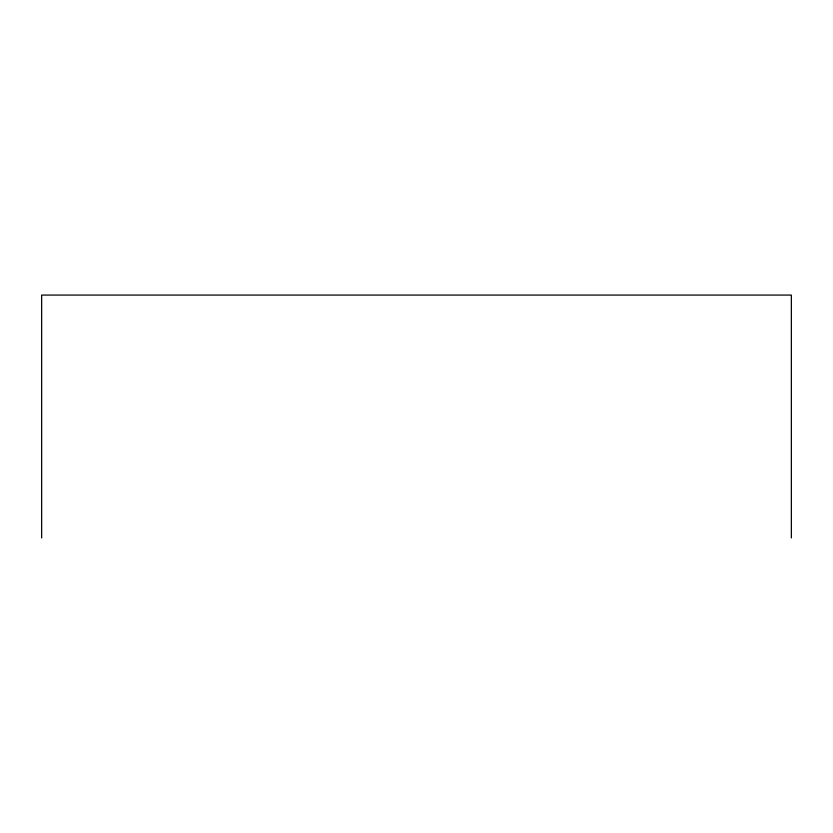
<?xml version="1.0" encoding="UTF-8"?>
<svg xmlns="http://www.w3.org/2000/svg" width="833" height="833" viewBox="0 0 833 833"><rect width="100%" height="100%" fill="white"/><g stroke="black" fill="none" stroke-linecap="round" stroke-linejoin="round"><path stroke-width="1.25" d="M791.35 537.931L791.35 295.069L41.65 295.069L41.65 537.931"/></g></svg>
